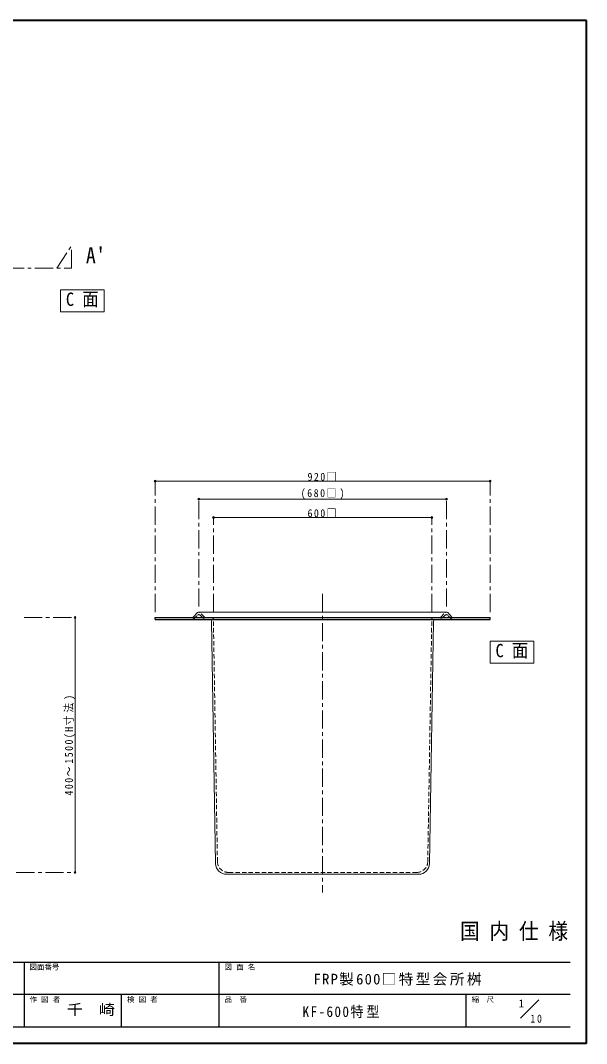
# Model space of a CAD drawing. Units: millimetres, scale not verified. Extents: x -2123 to 1927, y -1358 to 1452.
# Drawn here: x 372 to 1927, y -1358 to 1452 of the extents above; entities that cross this region are included whole.
import ezdxf
from ezdxf.enums import TextEntityAlignment as Align

# ---------------------------------------------------------------- set-up
doc = ezdxf.new("R2010")
doc.units = ezdxf.units.MM
doc.header["$LTSCALE"] = 10
doc.header["$PDMODE"] = 32
doc.header["$PDSIZE"] = 5
doc.linetypes.add('CHAIN1', pattern=[8, 5, -1, 1, -1])
doc.linetypes.add('DASHED1', pattern=[1.8, 1.2, -0.6])
doc.layers.add('0-0', color=7, linetype='Continuous', lineweight=18)
doc.styles.add('ＭＳ ゴシック', font='')
doc.styles.get('ＭＳ ゴシック').set_extended_font_data('MS Gothic')

msp = doc.modelspace()

# ---------------------------------------------------------------- linework, layer by layer
at = {"layer": '0-0', "color": 1, "lineweight": 40}
for p, q in [((1927.2, 1451.91), (-2122.8, 1451.91)), ((1927.2, -1358.09), (1927.2, 1451.91)), ((1927.2, -1358.09), (-2122.8, -1358.09))]:
    msp.add_line(p, q, dxfattribs=at)
at = {"layer": '0-0', "color": 4, "linetype": 'CHAIN1', "lineweight": 9}
for p, q in [((472.2, 771.91), (512.2, 831.91)), ((512.2, 771.91), (512.2, 831.91)), ((-707.8, 771.91), (512.2, 771.91)), ((742.2, -173.09), (742.2, 186.91)), ((1662.2, -173.09), (1662.2, 186.91)), ((862.2, -158.09), (862.2, 136.91)), ((1542.2, -158.09), (1542.2, 136.91)), ((902.2, -173.09), (902.2, 86.91)), ((1502.2, -173.09), (1502.2, 86.91)), ((1202.2, -123.09), (1202.2, -943.09)), ((382.2, -188.09), (522.2, -188.09)), ((201.03, -888.09), (522.2, -888.09))]:
    msp.add_line(p, q, dxfattribs=at)
at = {"layer": '0-0', "color": 4, "lineweight": 9}
for p, q in [((1662.2, 186.91), (742.2, 186.91)), ((1542.2, 136.91), (862.2, 136.91)), ((1502.2, 86.91), (902.2, 86.91)), ((522.2, -188.09), (522.2, -888.09))]:
    msp.add_line(p, q, dxfattribs=at)
at = {"layer": '0-0', "color": 5, "lineweight": 25}
for p, q in [((742.2, -193.09), (1662.2, -193.09)), ((1662.2, -193.09), (1662.2, -188.09))]:
    msp.add_line(p, q, dxfattribs=at)
at = {"layer": '0-0'}
for p, q in [((846.88, -186.58), (858.63, -174.59)), ((1542.2, -173.09), (862.2, -173.09)), ((1557.52, -186.58), (1545.77, -174.59)), ((908.46, -863.59), (897.36, -198)), ((1495.94, -863.59), (1507.03, -198)), ((1465.95, -893.09), (938.45, -893.09)), ((1745.98, -1288.59), (1796.48, -1238.09))]:
    msp.add_line(p, q, dxfattribs=at)
at = {"layer": '0-0', "color": 4, "linetype": 'DASHED1', "lineweight": 9}
for p, q in [((848.84, -191.58), (858.63, -181.59)), ((877.52, -186.58), (865.77, -174.59)), ((865.77, -181.59), (875.56, -191.58)), ((913.37, -858.59), (902.28, -193)), ((1491.02, -858.59), (1502.12, -193)), ((1526.88, -186.58), (1538.63, -174.59)), ((1538.63, -181.59), (1528.84, -191.58)), ((1555.56, -191.58), (1545.77, -181.59)), ((1461.03, -888.09), (943.37, -888.09))]:
    msp.add_line(p, q, dxfattribs=at)
at = {"layer": '0-0', "color": 6, "lineweight": 25}
for p, q in [((-2077.8, -1134.52), (1882.2, -1134.52)), ((382.2, -1134.52), (382.2, -1313.09)), ((917.91, -1313.09), (917.91, -1134.52)), ((1882.2, -1223.8), (-153.52, -1223.8)), ((650.06, -1313.09), (650.06, -1223.8)), ((1596.48, -1313.09), (1596.48, -1223.8)), ((1882.2, -1313.09), (-2077.8, -1313.09))]:
    msp.add_line(p, q, dxfattribs=at)
at = {"layer": '0-0', "color": 3}
for points in [[(602.2, 711.91), (482.2, 711.91), (482.2, 651.91), (602.2, 651.91)], [(1782.2, -253.09), (1662.2, -253.09), (1662.2, -313.09), (1782.2, -313.09)]]:
    msp.add_lwpolyline(points, close=True, dxfattribs=at)
at = {"layer": '0-0', "color": 5, "lineweight": 25}
msp.add_lwpolyline([(742.2, -193.09), (742.2, -188.09), (1662.2, -188.09)], dxfattribs=at)
at = {"layer": '0-0'}
for centre, radius, start, end in [((843.31, -183.09), 5, 270, 315.6053), ((862.2, -178.09), 5, 90, 135.6053), ((892.36, -198.09), 5, 0.95484, 90), ((1512.03, -198.09), 5, 90, 179.04516), ((1542.2, -178.09), 5, 44.3947, 90), ((1561.09, -183.09), 5, 224.3947, 270), ((938.45, -863.09), 30, 180.95484, 270), ((1465.95, -863.09), 30, 270, 359.04516)]:
    msp.add_arc(centre, radius, start, end, dxfattribs=at)
at = {"layer": '0-0', "color": 4, "linetype": 'DASHED1', "lineweight": 9}
for centre, radius, start, end in [((845.27, -188.09), 5, 270, 315.6053), ((862.2, -185.09), 5, 44.3947, 135.6053), ((862.2, -178.09), 5, 44.3947, 90), ((879.13, -188.09), 5, 224.3947, 270), ((881.09, -183.09), 5, 224.3947, 270), ((897.28, -193.09), 5, 0.95484, 90), ((1507.12, -193.09), 5, 90, 179.04516), ((1523.31, -183.09), 5, 270, 315.6053), ((1525.27, -188.09), 5, 270, 315.6053), ((1542.2, -178.09), 5, 90, 135.6053), ((1542.2, -185.09), 5, 44.3947, 135.6053), ((1559.13, -188.09), 5, 224.3947, 270), ((943.37, -858.09), 30, 180.95484, 270), ((1461.03, -858.09), 30, 270, 359.04516)]:
    msp.add_arc(centre, radius, start, end, dxfattribs=at)
at = {"layer": '0-0', "color": 4}
for p in [(742.2, 186.91), (1662.2, 186.91), (862.2, 136.91), (1542.2, 136.91), (902.2, 86.91), (1502.2, 86.91), (522.2, -188.09), (522.2, -888.09)]:
    msp.add_point(p, dxfattribs=at)

# ---------------------------------------------------------------- texts
at = {"layer": '0-0', "style": 'ＭＳ ゴシック'}
for s, height, width, p in [("A'", 43.99, 0.9, (552.2, 771.91)), ('C 面', 36.66, 0.9, (497.2, 656.91)), ('C 面', 36.66, 0.9, (1677.2, -308.09)), ('国 内 仕 様', 43.99, 0.9, (1579.7, -1084.52)), ('千\u3000崎', 29.33, 1.1, (500.06, -1288.44))]:
    msp.add_text(s, height=height, dxfattribs=dict(at, width=width)).set_placement(p, align=Align.BOTTOM_LEFT)
for s, height, p in [('図面番号', 14.66, (397.2, -1159.52)), ('図 面 名', 14.66, (932.91, -1159.52)), ('作 図 者', 14.66, (397.2, -1248.8)), ('検 図 者', 14.66, (665.06, -1248.8)), ('品\u3000番', 14.66, (932.91, -1248.8)), ('縮\u3000尺', 14.66, (1611.48, -1248.8)), ('1', 21.99, (1740.9, -1265.61))]:
    msp.add_text(s, height=height, dxfattribs=at).set_placement(p, align=Align.BOTTOM_LEFT)
at = {"layer": '0-0', "attachment_point": 7, "style": 'ＭＳ ゴシック'}
for s, insert, char_height in [('\\T1.3;\\W0.9;920□', (1160.95, 186.91), 21.99), ('\\T1.32;\\W0.9;(680□)', (1142.2, 136.91), 21.99), ('\\T1.3;\\W0.9;600□', (1160.95, 86.91), 21.99), ('\\T1.17;FRP製600□特型会所桝', (1177.56, -1199.16), 29.33), ('\\T1.22;\\W0.9;KF-600特型', (1147.2, -1288.44), 29.33), ('\\T1.36;\\W0.9;10', (1772.87, -1300.99), 21.99)]:
    msp.add_mtext(s, dxfattribs=dict(at, insert=insert, char_height=char_height))
at = {"layer": '0-0', "insert": (522.2, -676.84), "char_height": 21.99, "attachment_point": 7, "rotation": 90, "style": 'ＭＳ ゴシック'}
msp.add_mtext('\\T1.3;\\W0.9;400～1500(H寸法)', dxfattribs=at)

doc.saveas('drawing.dxf')
